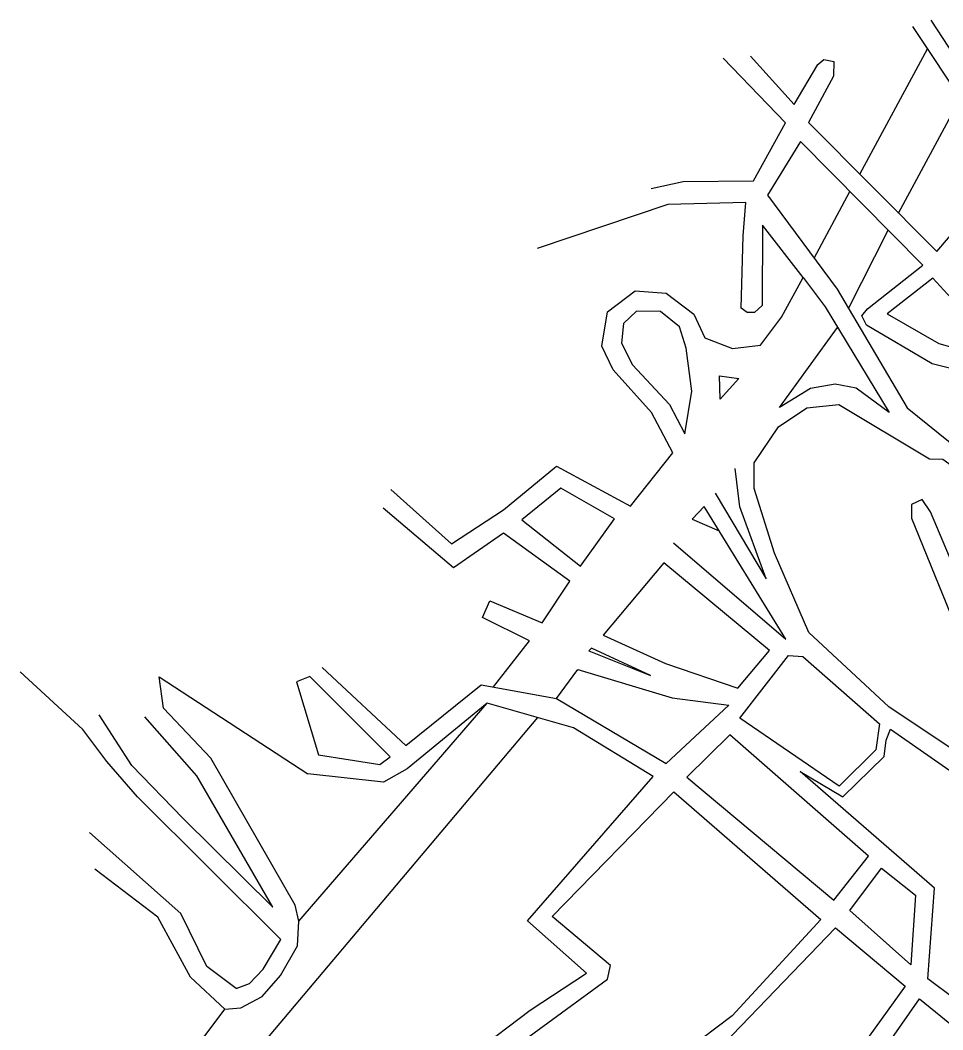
# Model space of a CAD drawing. Header units: millimetres. Extents: x 58 to 1754, y 320 to 1791.
# Drawn here: x 97 to 697, y 1132 to 1790 of the extents above; entities that cross this region are included whole.
import ezdxf

# ---------------------------------------------------------------- set-up
doc = ezdxf.new("R2010")
doc.units = ezdxf.units.MM
doc.layers.add('calles', color=22, linetype='Continuous')

msp = doc.modelspace()

# ---------------------------------------------------------------- linework, layer by layer
at = {"layer": 'calles'}
for p, q in [((732.291, 1725.337), (689.895, 1790.332)), ((724.435, 1716.215), (677.847, 1786.179)), ((643.391, 1690.061), (687.469, 1771.729)), ((594.949, 1723.39), (554.308, 1765.505)), ((572.109, 1766.963), (600.707, 1735.397)), ((615.962, 1761.503), (620.039, 1764.662)), ((620.039, 1764.662), (626.412, 1763.389)), ((626.412, 1763.389), (626.262, 1753.88)), ((600.707, 1735.397), (615.962, 1761.503)), ((626.262, 1753.88), (609.969, 1723.687)), ((668.68, 1664.617), (708.95, 1739.47)), ((609.969, 1723.687), (693.51, 1639.635)), ((574.26, 1685.645), (594.949, 1723.39)), ((604.789, 1711.344), (583.211, 1676.304)), ((684.445, 1630.678), (604.789, 1711.344)), ((693.51, 1639.635), (743.448, 1698.036)), ((507.467, 1680.555), (528.397, 1685.281)), ((528.397, 1685.281), (574.26, 1685.645)), ((613.621, 1635.264), (637, 1678.724)), ((569.239, 1671.448), (518.462, 1670.135)), ((567.533, 1649.839), (569.239, 1671.448)), ((583.211, 1676.304), (628.67, 1614.955)), ((518.462, 1670.135), (433.241, 1641.61)), ((580.009, 1656.866), (579.795, 1604.396)), ((606.437, 1622.774), (580.009, 1656.866)), ((636.043, 1602.439), (661.796, 1653.614)), ((566.171, 1602.763), (567.533, 1649.839)), ((648.35, 1602.268), (684.445, 1630.678)), ((592.293, 1596.719), (606.437, 1622.774)), ((606.437, 1622.774), (620.826, 1603.657)), ((690.938, 1622.232), (661.124, 1599.052)), ((742.762, 1565.681), (690.938, 1622.232)), ((479.05, 1600.38), (497.005, 1614.05)), ((497.005, 1614.05), (517.197, 1612.556)), ((517.197, 1612.556), (535.296, 1598.814)), ((628.67, 1614.955), (674.181, 1537.701)), ((475.271, 1577.975), (479.05, 1600.38)), ((498.052, 1600.756), (489.377, 1592.689)), ((513.608, 1600.457), (498.052, 1600.756)), ((525.873, 1590.449), (513.608, 1600.457)), ((535.296, 1598.814), (542.475, 1583.428)), ((569.985, 1599.77), (566.171, 1602.763)), ((574.89, 1599.77), (569.985, 1599.77)), ((579.795, 1604.396), (574.89, 1599.77)), ((620.826, 1603.657), (662.438, 1534.737)), ((644.639, 1597.66), (648.35, 1602.268)), ((661.124, 1599.052), (694.94, 1579.669)), ((489.377, 1592.689), (488.18, 1579.843)), ((578.701, 1578.613), (592.293, 1596.719)), ((647.689, 1591.519), (644.639, 1597.66)), ((530.36, 1576.557), (525.873, 1590.449)), ((591.021, 1537.892), (628.982, 1590.148)), ((690.57, 1566.492), (647.689, 1591.519)), ((488.18, 1579.843), (495.36, 1565.802)), ((542.475, 1583.428), (560.579, 1576.49)), ((694.94, 1579.669), (742.762, 1565.681)), ((482.828, 1562.409), (475.271, 1577.975)), ((533.92, 1548.627), (530.36, 1576.557)), ((560.579, 1576.49), (578.701, 1578.613)), ((495.36, 1565.802), (519.471, 1539.907)), ((726.212, 1557.315), (690.57, 1566.492)), ((507.747, 1534.727), (482.828, 1562.409)), ((552.342, 1543.473), (552.096, 1558.487)), ((552.096, 1558.487), (564.543, 1556.826)), ((564.543, 1556.826), (552.342, 1543.473)), ((627.249, 1553.078), (611.372, 1550.398)), ((641.114, 1550.622), (627.249, 1553.078)), ((529.414, 1520.866), (533.92, 1548.627)), ((611.372, 1550.398), (591.021, 1537.892)), ((662.438, 1534.737), (641.114, 1550.622)), ((519.471, 1539.907), (529.414, 1520.866)), ((608.798, 1537.667), (629.755, 1539.946)), ((629.755, 1539.946), (688.893, 1504.511)), ((521.636, 1508.457), (507.747, 1534.727)), ((590.538, 1525.441), (608.798, 1537.667)), ((674.181, 1537.701), (707.907, 1510.496)), ((574.56, 1501.817), (590.538, 1525.441)), ((493.986, 1473.623), (521.636, 1508.457)), ((574.56, 1485.239), (574.56, 1501.817)), ((688.893, 1504.511), (697.4, 1504.304)), ((697.4, 1504.304), (810.044, 1422.971)), ((411.383, 1471.346), (445.877, 1499.685)), ((445.877, 1499.685), (493.986, 1473.623)), ((565.333, 1473.152), (562.155, 1498.28)), ((337.932, 1484.541), (377.345, 1449.207)), ((448.659, 1485.306), (423.364, 1464.836)), ((483.549, 1465.489), (448.659, 1485.306)), ((549.229, 1482.126), (582.423, 1426.268)), ((587.738, 1443.044), (574.56, 1485.239)), ((684.029, 1478.11), (676.998, 1474.779)), ((676.998, 1474.779), (677.178, 1465.777)), ((689.501, 1469.887), (684.029, 1478.11)), ((378.702, 1433.418), (333.041, 1472.438)), ((377.345, 1449.207), (411.383, 1471.346)), ((541.949, 1473.464), (534.301, 1465.149)), ((595.228, 1386.902), (541.949, 1473.464)), ((582.423, 1426.268), (565.333, 1473.152)), ((723.525, 1388.917), (689.501, 1469.887)), ((423.364, 1464.836), (461.525, 1434.566)), ((461.525, 1434.566), (483.549, 1465.489)), ((534.301, 1465.149), (551.774, 1457.502)), ((677.178, 1465.777), (712.169, 1379.498)), ((411.399, 1455.98), (378.702, 1433.418)), ((454.572, 1424.807), (411.399, 1455.98)), ((522.137, 1449.662), (595.228, 1386.902)), ((610.231, 1391.421), (587.738, 1443.044)), ((515.718, 1436.718), (476.167, 1389.635)), ((584.542, 1379.693), (515.718, 1436.718)), ((436.412, 1397.592), (454.572, 1424.807)), ((397.61, 1401.187), (402.41, 1411.974)), ((402.41, 1411.974), (436.412, 1397.592)), ((428.212, 1385.807), (397.61, 1401.187)), ((476.167, 1389.635), (516.843, 1371.17)), ((662.24, 1342.835), (610.231, 1391.421)), ((404.775, 1355.832), (428.212, 1385.807)), ((468.723, 1381.168), (466.892, 1379.34)), ((466.892, 1379.34), (507.026, 1363.395)), ((507.026, 1363.395), (468.723, 1381.168)), ((564.062, 1354.979), (584.542, 1379.693)), ((565.258, 1335.434), (596.926, 1376.423)), ((596.926, 1376.423), (606.302, 1375.716)), ((606.302, 1375.716), (656.192, 1331.9)), ((347.792, 1317.81), (293.122, 1368.553)), ((516.843, 1371.17), (564.062, 1354.979)), ((137.304, 1328.159), (96.515, 1365.616)), ((189.929, 1342.027), (187.104, 1362.396)), ((187.104, 1362.396), (283.958, 1299.251)), ((285.082, 1362.773), (276.399, 1359.24)), ((337.501, 1310.423), (285.082, 1362.773)), ((445.878, 1348.32), (459.723, 1367.127)), ((459.723, 1367.127), (521.11, 1348.729)), ((276.399, 1359.24), (290.87, 1311.708)), ((347.792, 1317.81), (396.674, 1357.313)), ((396.674, 1357.313), (445.878, 1348.32)), ((521.11, 1348.729), (558.088, 1343.9)), ((277.942, 1203.346), (400.649, 1345.323)), ((400.649, 1345.323), (348.655, 1302.559)), ((456.865, 1329.221), (400.649, 1345.323)), ((445.878, 1348.32), (517.271, 1305.927)), ((558.088, 1343.9), (517.271, 1305.927)), ((708.1, 1312.17), (662.24, 1342.835)), ((169.229, 1304.614), (148.006, 1337.75)), ((211.525, 1297.84), (177.692, 1336.409)), ((220.707, 1309.386), (189.929, 1342.027)), ((200.763, 1059.791), (433.608, 1335.882)), ((508.726, 1297.433), (456.865, 1329.221)), ((629.917, 1291.257), (565.258, 1335.434)), ((656.192, 1331.9), (653.762, 1314.891)), ((152.937, 1307.296), (137.304, 1328.159)), ((558.692, 1324.75), (530.707, 1297.171)), ((649.146, 1245.643), (558.692, 1324.75)), ((660.556, 1321.093), (663.407, 1328.324)), ((663.407, 1328.324), (704.195, 1299.905)), ((659.199, 1310.628), (660.556, 1321.093)), ((275.651, 1213.638), (220.707, 1309.386)), ((290.87, 1311.708), (330.748, 1305.285)), ((330.748, 1305.285), (337.501, 1310.423)), ((653.762, 1314.891), (629.917, 1291.257)), ((632.356, 1284.223), (659.199, 1310.628)), ((172.918, 1284.149), (152.937, 1307.296)), ((202.398, 1270.457), (169.229, 1304.614)), ((261.114, 1212.434), (211.525, 1297.84)), ((333.198, 1293.738), (283.958, 1299.251)), ((348.655, 1302.559), (333.198, 1293.738)), ((426.914, 1203.547), (508.726, 1297.433)), ((530.707, 1297.171), (626.458, 1216.943)), ((692.148, 1224.799), (604.497, 1300.747)), ((604.497, 1300.747), (632.356, 1284.223)), ((266.241, 1191.38), (172.918, 1284.149)), ((442.91, 1206.182), (522.363, 1287.473)), ((522.363, 1287.473), (617.926, 1204.381)), ((261.114, 1212.434), (202.398, 1270.457)), ((201.054, 1208.154), (141.661, 1261.086)), ((626.458, 1216.943), (649.146, 1245.643)), ((186.21, 1205.83), (145.147, 1237.207)), ((636.841, 1210.278), (657.607, 1237.777)), ((657.607, 1237.777), (679.605, 1220.202)), ((687.743, 1165.757), (692.148, 1224.799)), ((679.605, 1220.202), (676.609, 1174.81)), ((277.942, 1203.346), (275.651, 1213.638)), ((207.363, 1166.686), (186.21, 1205.83)), ((218.018, 1173.667), (201.054, 1208.154)), ((480.913, 1174.363), (442.91, 1206.182)), ((617.926, 1204.381), (560.246, 1141.524)), ((676.609, 1174.81), (636.841, 1210.278)), ((277.117, 1187.136), (277.942, 1203.346)), ((465.335, 1169.436), (426.914, 1203.547)), ((546.505, 1114.801), (627.514, 1198.955)), ((627.514, 1198.955), (672.865, 1160.916)), ((254.726, 1171.919), (266.241, 1191.38)), ((266.12, 1167.892), (277.117, 1187.136)), ((237.187, 1159.357), (218.018, 1173.667)), ((245.868, 1162.719), (254.726, 1171.919)), ((478.979, 1165.41), (480.913, 1174.363)), ((229.834, 1145.916), (207.363, 1166.686)), ((254.169, 1154.209), (266.12, 1167.892)), ((374.133, 1088.894), (478.979, 1165.41)), ((428.718, 1145.325), (465.335, 1169.436)), ((705.75, 1152.27), (687.743, 1165.757)), ((237.187, 1159.357), (245.868, 1162.719)), ((672.865, 1160.916), (605.666, 1067.38)), ((240.33, 1146.752), (254.169, 1154.209)), ((617.014, 1059.478), (682.322, 1152.577)), ((682.322, 1152.577), (821.471, 1039.303)), ((194.047, 1098.491), (229.834, 1145.916)), ((229.834, 1145.916), (240.33, 1146.752)), ((384.776, 1112.148), (428.718, 1145.325)), ((560.246, 1141.524), (531.006, 1119.369))]:
    msp.add_line(p, q, dxfattribs=at)

doc.saveas('drawing.dxf')
